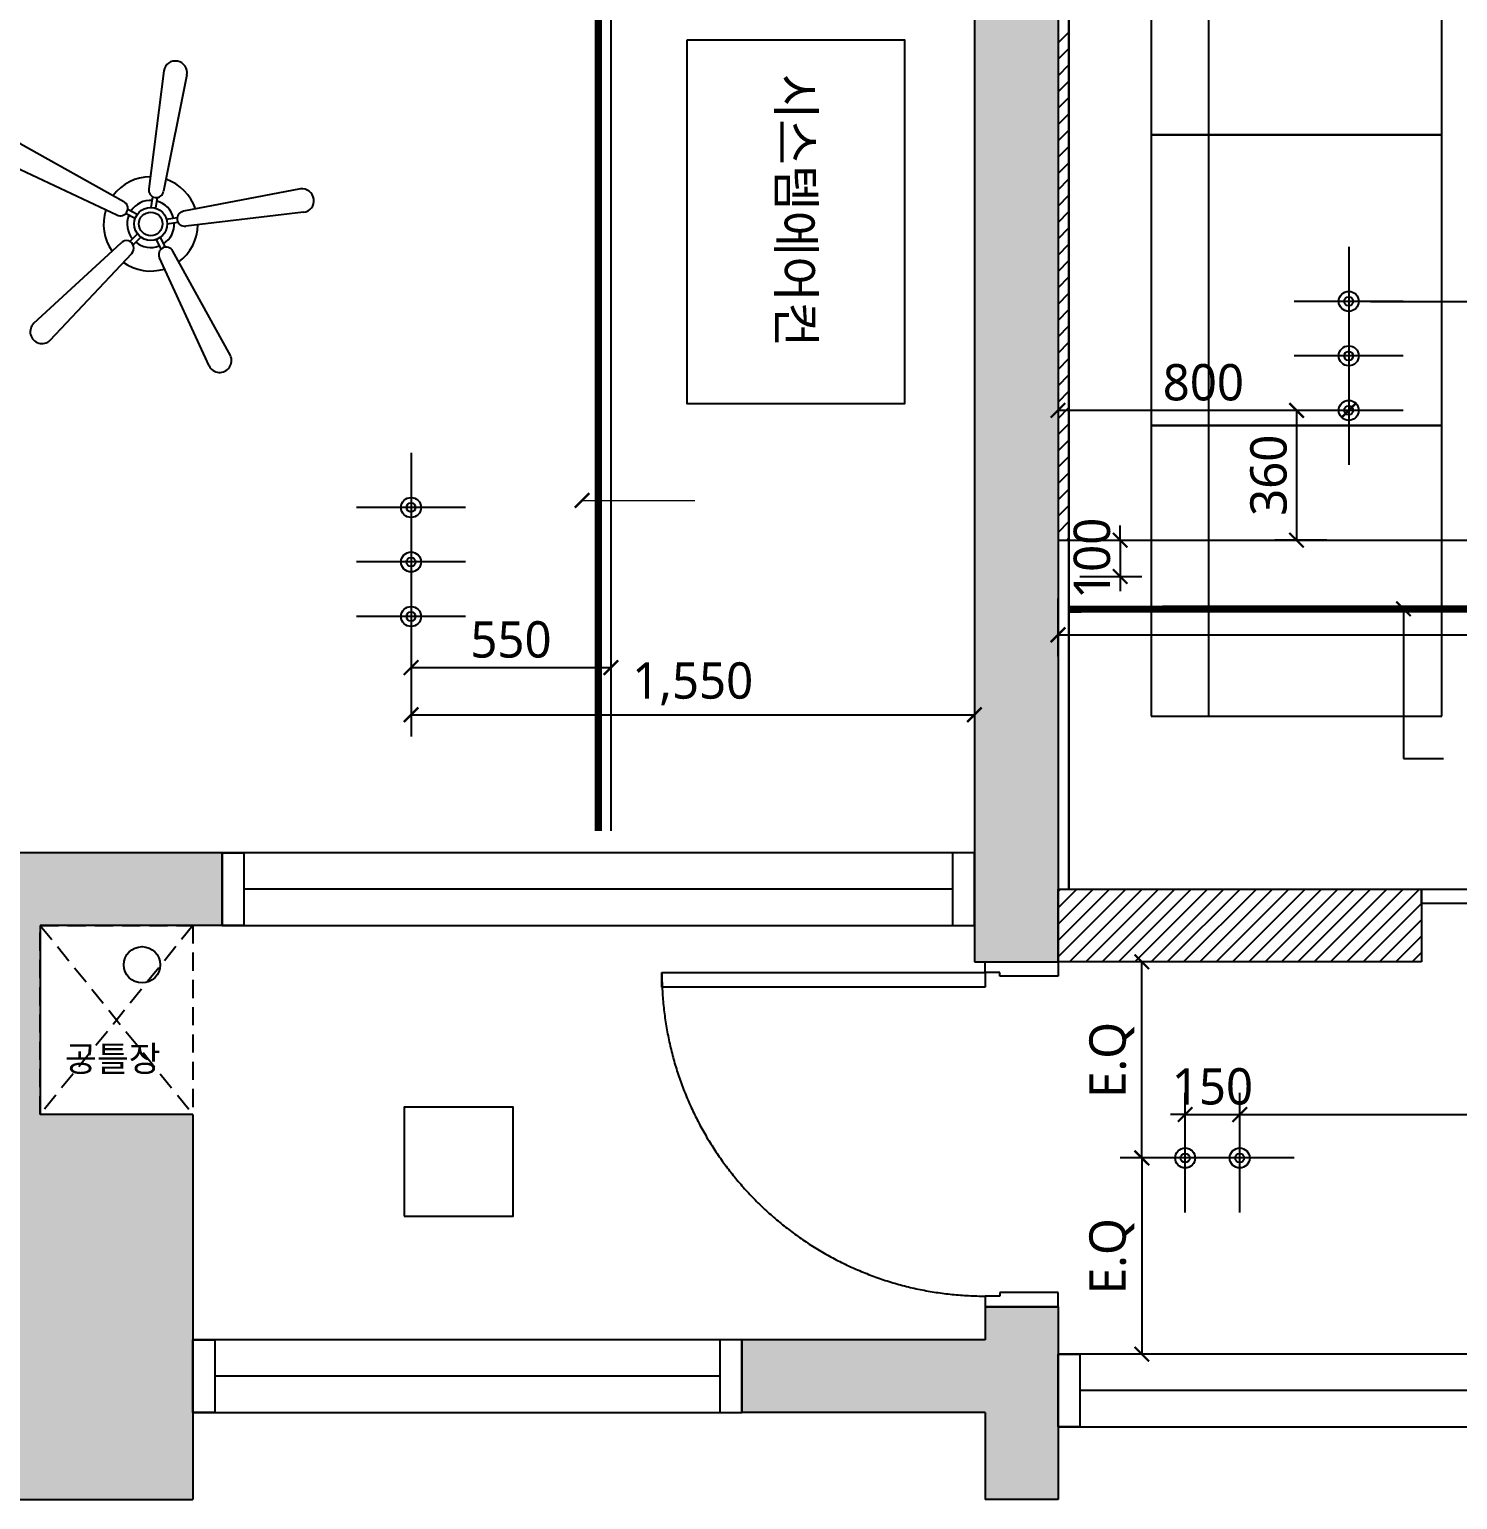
# Model space of a CAD drawing. Header units: millimetres. Extents: x 512 to 764439, y -71 to 559481.
# Drawn here: x 337159 to 341089, y 272381 to 276426 of the extents above; entities that cross this region are included whole.
import ezdxf

# ---------------------------------------------------------------- set-up
doc = ezdxf.new("R2010")
doc.units = ezdxf.units.MM
doc.header["$LTSCALE"] = 50
doc.linetypes.add('CENTER2', pattern=[28.575, 19.05, -3.175, 3.175, -3.175])
doc.linetypes.add('HIDDEN', pattern=[0.375, 0.25, -0.125])
for name, color, linetype in [('#조명', 40, 'Continuous'), ('06-FUR', 6, 'Continuous'), ('DIM', 7, 'Continuous'), ('ha', 8, 'Continuous'), ('red', 10, 'Continuous'), ('wall', 2, 'Continuous')]:
    doc.layers.add(name, color=color, linetype=linetype)
doc.layers.add('00', color=7, linetype='Continuous', lineweight=0)
doc.layers.add('text', color=7, linetype='Continuous', lineweight=0)
doc.styles.add('N 맑은고딕', font='malgun.ttf')
doc.styles.add('맑은 고딕', font='malgun.ttf')
doc.dimstyles.new('DH IN40', dxfattribs={"dimscale": 40, "dimtxt": 2.5, "dimasz": 1, "dimexe": 1.5, "dimexo": 1.5, "dimtad": 1, "dimdec": 7, "dimlunit": 6, "dimtxsty": '맑은 고딕', "dimblk": 'ARCHTICK', "dimcen": 2.5, "dimclrd": 256, "dimclre": 256, "dimclrt": 256, "dimadec": 0, "dimazin": 0, "dimtfac": 1, "dimtdec": 7, "dimtix": 1, "dimtmove": 0, "dimatfit": 3, "dimldrblk": 'ARCHTICK', "dimfxl": 1, "dimtfillclr": 1, "dimlwd": -1, "dimlwe": -1, "dimarcsym": 0})

# ---------------------------------------------------------------- blocks, each defined once
blk = doc.blocks.new('123123')
at = {"layer": 'ha', "linetype": 'Continuous'}
h = blk.add_hatch(color=8, dxfattribs=at)
h.dxf.hatch_style = 1
h.paths.add_polyline_path([(327221.9, 120647.9), (327221.9, 120977.9), (326991.9, 120977.9), (326991.9, 115837.9), (327221.9, 115837.9)])
h.paths.add_polyline_path([(326071.9, 119477.9), (324731.9, 119477.9), (324731.9, 119277.9), (326071.9, 119277.9)])
h.paths.add_polyline_path([(323831.9, 119477.9), (322821.9, 119477.9), (322821.9, 118447.9), (321491.9, 118447.9), (321491.9, 120777.9), (322691.9, 120777.9), (322691.9, 120977.9), (321291.9, 120977.9), (321291.9, 117667.9), (320191.9, 117667.9), (320191.9, 116287.9), (320391.9, 116287.9), (320391.9, 117467.9), (322851.9, 117467.9), (322851.9, 116147.9), (322621.9, 116147.9), (322621.9, 115967.9), (322881.9, 115967.9), (323721.9, 115967.9), (323721.9, 116147.9), (323021.9, 116147.9), (323021.9, 119277.9), (323831.9, 119277.9)])
h.paths.add_polyline_path([(322621.9, 118247.9), (322621.9, 117667.9), (321491.9, 117667.9), (321491.9, 118247.9)], flags=16)
h.paths.add_polyline_path([(322821.9, 114687.9), (322821.9, 115047.9), (322621.9, 115047.9), (322621.9, 114687.9), (321641.9, 114687.9), (321641.9, 114487.9), (322821.9, 114487.9)])
h.paths.add_polyline_path([(320741.9, 114687.9), (320391.9, 114687.9), (320391.9, 115727.9), (320191.9, 115727.9), (320191.9, 114687.9), (319281.9, 114687.9), (319281.9, 109257.9), (321671.9, 109257.9), (321671.9, 110317.9), (321251.9, 110317.9), (321251.9, 110837.9), (321751.9, 110837.9), (321751.9, 111037.9), (321031.9, 111037.9), (321031.9, 110837.9), (321031.9, 109457.9), (319481.9, 109457.9), (319481.9, 110837.9), (320251.9, 110837.9), (320251.9, 111037.9), (319601.9, 111037.9), (319601.9, 114487.9), (320391.9, 114487.9), (320741.9, 114487.9)])
h.paths.add_polyline_path([(324051.9, 114687.9), (323821.9, 114687.9), (323821.9, 110737.9), (324051.9, 110737.9)])
h.paths.add_polyline_path([(324051.9, 109787.9), (323851.9, 109787.9), (323851.9, 109697.9), (323181.9, 109697.9), (323181.9, 109497.9), (323851.9, 109497.9), (323851.9, 109257.9), (324051.9, 109257.9)])
h.paths.add_polyline_path([(329231.9, 114362.9), (329031.9, 114362.9), (329031.9, 110702.9), (329231.9, 110702.9), (329231.9, 110777.9), (329781.9, 110777.9), (329781.9, 110977.9), (329231.9, 110977.9)])
h.paths.add_polyline_path([(329891.9, 109657.9), (329231.9, 109657.9), (329231.9, 109812.9), (329031.9, 109812.9), (329031.9, 109257.9), (329231.9, 109257.9), (329231.9, 109457.9), (329891.9, 109457.9)])
h.paths.add_polyline_path([(333621.9, 114277.9), (333421.9, 114277.9), (333421.9, 116037.9), (332201.9, 116037.9), (332201.9, 119057.9), (330701.9, 119057.9), (330701.9, 118857.9), (332001.9, 118857.9), (332001.9, 116037.9), (330121.9, 116037.9), (330121.9, 115837.9), (330121.9, 115077.9), (330321.9, 115077.9), (330321.9, 115837.9), (333221.9, 115837.9), (333221.9, 114277.9), (332511.9, 114277.9), (330321.9, 114277.9), (330121.9, 114277.9), (330121.9, 114077.9), (333421.9, 114077.9), (333421.9, 110977.9), (332241.9, 110977.9), (332241.9, 110777.9), (333491.9, 110777.9), (333491.9, 109657.9), (332241.9, 109657.9), (332241.9, 109457.9), (333621.9, 109457.9)])
h.paths.add_polyline_path([(329221.9, 118857.9), (329351.9, 118857.9), (329351.9, 119057.9), (328671.9, 119057.9), (328671.9, 118857.9), (329021.9, 118857.9), (329021.9, 115837.9), (329221.9, 115837.9)])
h.paths.add_polyline_path([(330901.9, 120647.9), (330701.9, 120647.9), (330701.9, 120057.9), (330901.9, 120057.9)])
at = {"layer": 'ha', "color": 8}
for p, q in [((323821.9, 114687.9), (323821.9, 110737.9)), ((324051.9, 114687.9), (324051.9, 110737.9)), ((321751.9, 111037.9), (321031.9, 111037.9)), ((321751.9, 111037.9), (321751.9, 110837.9)), ((324051.9, 111037.9), (324051.9, 110837.9)), ((321751.9, 110837.9), (321251.9, 110837.9)), ((321251.9, 110837.9), (321251.9, 110317.9)), ((323821.9, 110837.9), (323821.9, 110787.9)), ((323821.9, 110737.9), (324051.9, 110737.9)), ((321671.9, 110317.9), (321251.9, 110317.9)), ((321671.9, 110317.9), (321671.9, 109257.9)), ((324051.9, 109787.9), (323851.9, 109787.9)), ((323851.9, 109787.9), (323851.9, 109697.9)), ((324051.9, 109787.9), (324051.9, 109257.9)), ((323851.9, 109697.9), (323181.9, 109697.9)), ((323181.9, 109697.9), (323181.9, 109497.9)), ((323851.9, 109497.9), (323181.9, 109497.9)), ((323851.9, 109497.9), (323851.9, 109257.9)), ((319281.9, 109257.9), (321671.9, 109257.9)), ((324051.9, 109257.9), (323851.9, 109257.9))]:
    blk.add_line(p, q, dxfattribs=at)
at = {"layer": 'ha', "color": 8, "linetype": 'Continuous'}
for p, q in [((324051.9, 114687.9), (324051.9, 110937.9)), ((324051.9, 114687.9), (324051.9, 110937.9)), ((324081.9, 114717.9), (324081.9, 110937.9)), ((324081.9, 110937.9), (324081.9, 114717.9)), ((324308.3, 113813.2), (324308.3, 113013.2)), ((324466.2, 113813.2), (324466.2, 111413.2)), ((325108.3, 113013.2), (325108.3, 113813.2)), ((324308.3, 113013.2), (325108.3, 113013.2)), ((325108.3, 113013.2), (324308.3, 113013.2)), ((324308.3, 113013.2), (324308.3, 112213.2)), ((325108.3, 112213.2), (325108.3, 113013.2)), ((324308.3, 112213.2), (325108.3, 112213.2)), ((325108.3, 112213.2), (324308.3, 112213.2)), ((324308.3, 112213.2), (324308.3, 111413.2)), ((325108.3, 111413.2), (325108.3, 112213.2)), ((324308.3, 111413.2), (325108.3, 111413.2)), ((323821.9, 111037.9), (321751.9, 111037.9)), ((321751.9, 111037.9), (321751.9, 110837.9)), ((321751.9, 111037.9), (321811.9, 111037.9)), ((321751.9, 110837.9), (321751.9, 111037.9)), ((321811.9, 111037.9), (321811.9, 110837.9)), ((323821.9, 111037.9), (323761.9, 111037.9)), ((323761.9, 111037.9), (323761.9, 110837.9)), ((323821.9, 110837.9), (323821.9, 111037.9)), ((323821.9, 110837.9), (323821.9, 111037.9)), ((323761.9, 110937.9), (321811.9, 110937.9)), ((324051.9, 110937.9), (325051.9, 110937.9)), ((324051.9, 110737.9), (324051.9, 110937.9)), ((324051.9, 110937.9), (324081.9, 110937.9)), ((324051.9, 110937.9), (324081.9, 110937.9)), ((324051.9, 110937.9), (324081.9, 110937.9)), ((325051.9, 110937.9), (325051.9, 110737.9)), ((325051.9, 110937.9), (326046.9, 110937.9)), ((325051.9, 110897.9), (325051.9, 110937.9)), ((329031.9, 110897.9), (325051.9, 110897.9)), ((321751.9, 110837.9), (323821.9, 110837.9)), ((321811.9, 110837.9), (321751.9, 110837.9)), ((323761.9, 110837.9), (323821.9, 110837.9)), ((325051.9, 110737.9), (324051.9, 110737.9)), ((323181.9, 109697.9), (321671.9, 109697.9)), ((321671.9, 109697.9), (321671.9, 109497.9)), ((321671.9, 109697.9), (321731.9, 109697.9)), ((321671.9, 109497.9), (321671.9, 109697.9)), ((321731.9, 109697.9), (321731.9, 109497.9)), ((323181.9, 109697.9), (323121.9, 109697.9)), ((323121.9, 109697.9), (323121.9, 109497.9)), ((323181.9, 109497.9), (323181.9, 109697.9)), ((323181.9, 109497.9), (323181.9, 109697.9)), ((329031.9, 109657.9), (324051.9, 109657.9)), ((324051.9, 109657.9), (324051.9, 109457.9)), ((324051.9, 109657.9), (324111.9, 109657.9)), ((324051.9, 109457.9), (324051.9, 109657.9)), ((324111.9, 109657.9), (324111.9, 109457.9)), ((323121.9, 109597.9), (321731.9, 109597.9)), ((328971.9, 109557.9), (324111.9, 109557.9)), ((321671.9, 109497.9), (323181.9, 109497.9)), ((321731.9, 109497.9), (321671.9, 109497.9)), ((323121.9, 109497.9), (323181.9, 109497.9)), ((324051.9, 109457.9), (329031.9, 109457.9)), ((324111.9, 109457.9), (324051.9, 109457.9))]:
    blk.add_line(p, q, dxfattribs=at)
at = {"layer": 'ha', "color": 8, "ltscale": 20}
for p, q in [((322821.9, 114547.9), (322821.9, 111097.9)), ((322821.9, 114547.9), (322821.9, 111097.9)), ((324051.9, 111897.9), (329031.9, 111897.9)), ((324051.9, 111897.9), (329031.9, 111897.9))]:
    blk.add_line(p, q, dxfattribs=at)
at = {"layer": 'ha', "color": 8, "linetype": 'Continuous', "transparency": 33554559}
for p, q in [((324051.9, 113265.9), (324081.9, 113295.9)), ((324051.9, 113221), (324081.9, 113251)), ((324051.9, 113176), (324081.9, 113206)), ((324051.9, 113131.1), (324081.9, 113161.1)), ((324051.9, 113086.2), (324081.9, 113116.2)), ((324051.9, 113041.3), (324081.9, 113071.3)), ((324051.9, 112996.4), (324081.9, 113026.4)), ((324051.9, 112951.5), (324081.9, 112981.5)), ((324051.9, 112906.6), (324081.9, 112936.6)), ((324051.9, 112861.7), (324081.9, 112891.7)), ((324051.9, 112816.8), (324081.9, 112846.8)), ((324051.9, 112771.9), (324081.9, 112801.9)), ((324051.9, 112727), (324081.9, 112757)), ((324051.9, 112682.1), (324081.9, 112712.1)), ((324051.9, 112637.2), (324081.9, 112667.2)), ((324051.9, 112592.3), (324081.9, 112622.3)), ((324051.9, 112547.4), (324081.9, 112577.4)), ((324051.9, 112502.5), (324081.9, 112532.5)), ((324051.9, 112457.6), (324081.9, 112487.6)), ((324051.9, 112412.7), (324081.9, 112442.7)), ((324051.9, 112367.8), (324081.9, 112397.8)), ((324051.9, 112322.9), (324081.9, 112352.9)), ((324051.9, 112278), (324081.9, 112308)), ((324051.9, 112233.1), (324081.9, 112263.1)), ((324051.9, 112188.2), (324081.9, 112218.2)), ((324051.9, 112143.3), (324081.9, 112173.3)), ((324051.9, 112098.4), (324081.9, 112128.4)), ((324051.9, 112053.5), (324081.9, 112083.5)), ((324051.9, 112008.6), (324081.9, 112038.6)), ((324051.9, 111963.7), (324081.9, 111993.7)), ((324051.9, 111918.8), (324081.9, 111948.8)), ((324075.8, 111897.9), (324081.9, 111903.9)), ((324051.9, 110931), (324058.8, 110937.9)), ((324051.9, 110886.1), (324103.7, 110937.9)), ((324051.9, 110841.2), (324148.6, 110937.9)), ((324051.9, 110796.3), (324193.5, 110937.9)), ((324051.9, 110751.4), (324238.4, 110937.9)), ((324083.3, 110737.9), (324283.3, 110937.9)), ((324128.2, 110737.9), (324328.2, 110937.9)), ((324173.1, 110737.9), (324373.1, 110937.9)), ((324218, 110737.9), (324418, 110937.9)), ((324262.9, 110737.9), (324462.9, 110937.9)), ((324307.8, 110737.9), (324507.8, 110937.9)), ((324352.7, 110737.9), (324552.7, 110937.9)), ((324397.6, 110737.9), (324597.6, 110937.9)), ((324442.5, 110737.9), (324642.5, 110937.9)), ((324487.4, 110737.9), (324687.4, 110937.9)), ((324532.3, 110737.9), (324732.3, 110937.9)), ((324577.2, 110737.9), (324777.2, 110937.9)), ((324622.1, 110737.9), (324822.1, 110937.9)), ((324667, 110737.9), (324867, 110937.9)), ((324711.9, 110737.9), (324911.9, 110937.9)), ((324756.8, 110737.9), (324956.8, 110937.9)), ((324801.7, 110737.9), (325001.7, 110937.9)), ((324846.6, 110737.9), (325046.6, 110937.9)), ((324891.5, 110737.9), (325051.9, 110898.3)), ((324936.4, 110737.9), (325051.9, 110853.4)), ((324981.3, 110737.9), (325051.9, 110808.5)), ((325026.2, 110737.9), (325051.9, 110763.6))]:
    blk.add_line(p, q, dxfattribs=at)
at = {"layer": 'ha', "color": 8, "linetype": 'HIDDEN', "ltscale": 4}
for p, q in [((321251.9, 110837.9), (321671.9, 110837.9)), ((321251.9, 110317.9), (321251.9, 110837.9)), ((321251.9, 110837.9), (321671.9, 110317.9)), ((321671.9, 110837.9), (321251.9, 110317.9)), ((321671.9, 110837.9), (321671.9, 110317.9)), ((321671.9, 110317.9), (321251.9, 110317.9))]:
    blk.add_line(p, q, dxfattribs=at)
at = {"layer": 'ha', "color": 8, "linetype": 'Continuous', "transparency": 33554687}
for p, q in [((323851.9, 110737.9), (324051.9, 110737.9)), ((323851.9, 110707.9), (323851.9, 110737.9)), ((324051.9, 110737.9), (324051.9, 110697.9)), ((322961.9, 110707.9), (323851.9, 110707.9)), ((322961.9, 110667.9), (322961.9, 110707.9)), ((323891.9, 110707.9), (323851.9, 110707.9)), ((323851.9, 110707.9), (323851.9, 110667.9)), ((323891.9, 110697.9), (323891.9, 110707.9)), ((324051.9, 110697.9), (323891.9, 110697.9)), ((323851.9, 110667.9), (322961.9, 110667.9)), ((323891.9, 109817.9), (323851.9, 109817.9)), ((323851.9, 109817.9), (323851.9, 109787.9)), ((324051.9, 109827.9), (323891.9, 109827.9)), ((323891.9, 109827.9), (323891.9, 109817.9)), ((324051.9, 109787.9), (324051.9, 109827.9)), ((323851.9, 109787.9), (324051.9, 109787.9))]:
    blk.add_line(p, q, dxfattribs=at)
at = {"layer": 'ha', "color": 8, "linetype": 'Continuous'}
blk.add_circle((321531.8, 110729.4), 50, dxfattribs=at)
at = {"layer": 'ha', "color": 8, "linetype": 'CENTER2', "ltscale": 20, "transparency": 33554687}
blk.add_arc((323851.9, 110707.9), 890, 180, 270, dxfattribs=at)
at = {"layer": 'ha', "color": 8, "linetype": 'Continuous', "style": 'N 맑은고딕'}
blk.add_text('공틀장', height=70, dxfattribs=at).set_placement((321319.5, 110435.9))
blk = doc.blocks.new('1232144')
at = {"layer": 'red', "linetype": 'Continuous'}
blk.add_lwpolyline([(363577.2, 262665.7), (364577.2, 262665.7), (364577.2, 263265.7), (363577.2, 263265.7)], close=True, dxfattribs=at)
at = {"layer": 'text', "insert": (363669.9, 263016.7), "char_height": 100, "attachment_point": 1, "style": 'N 맑은고딕'}
blk.add_mtext_dynamic_manual_height_columns('시스템에어컨', width=3739.844, gutter_width=747, heights=[0], dxfattribs=at)
blk = doc.blocks.new('CELILNGPAN')
at = {"layer": '06-FUR', "color": 6}
for p, q in [((48717.2, -3709.4), (48676.4, -4034.6)), ((48781.1, -3721), (48717.1, -4041.2)), ((48322.4, -3909.7), (48607.1, -4069.5)), ((48291.6, -3966.9), (48588.2, -4106.2)), ((49093.7, -4034.6), (48771.7, -4096.2)), ((48682.4, -4085.6), (48687.2, -4056.2)), ((48695.2, -4087.7), (48700, -4058.3)), ((48638.6, -4116.2), (48612.1, -4102.6)), ((48644.6, -4104.7), (48618.1, -4091.1)), ((48725.1, -4117.8), (48754.5, -4113.2)), ((48727, -4130.6), (48756.5, -4126)), ((49102.3, -4098.9), (48778, -4137)), ((48645.1, -4158.1), (48623.9, -4179.1)), ((48360.1, -4404.3), (48600.1, -4182.9)), ((48654.2, -4167.3), (48633.1, -4188.3)), ((48696.1, -4174.1), (48709.5, -4200.7)), ((48707.7, -4168.3), (48721.1, -4194.9)), ((48900.6, -4493.1), (48742.5, -4206)), ((48404.9, -4451.3), (48629.1, -4212.2)), ((48842.1, -4521.2), (48705.7, -4224.6))]:
    blk.add_line(p, q, dxfattribs=at)
for radius in [45.4, 32.5]:
    blk.add_circle((48681.6, -4131), radius, dxfattribs=at)
for centre, radius, start, end in [((48749.2, -3715.2), 32.5, 349.67, 169.67), ((48307, -3938.3), 32.5, 61.67, 241.67), ((48681.6, -4131), 129.8, 90.4651, 143.078), ((48696.7, -4037.9), 20.6, 170.7734, 350.7734), ((48681.6, -4131), 129.8, 18.4651, 71.078), ((49098, -4066.8), 32.5, 277.67, 97.67), ((48597.7, -4087.9), 20.6, 242.7734, 62.7734), ((48681.6, -4131), 64.9, 86.5125, 147.0342), ((48681.6, -4131), 64.9, 14.5125, 75.0342), ((48681.6, -4131), 129.8, 162.4651, 215.078), ((48681.6, -4131), 64.9, 158.5125, 219.0342), ((48774.9, -4116.6), 20.6, 98.7734, 278.7734), ((48681.6, -4131), 64.9, 302.5125, 3.0342), ((48681.6, -4131), 129.8, 306.4651, 359.078), ((48614.6, -4197.5), 20.6, 314.7734, 134.7734), ((48681.6, -4131), 64.9, 230.5125, 291.0342), ((48724.1, -4215.3), 20.6, 26.7734, 206.7734), ((48681.6, -4131), 129.8, 234.4651, 287.078), ((48382.5, -4427.8), 32.5, 133.67, 313.67), ((48871.4, -4507.2), 32.5, 205.67, 25.67)]:
    blk.add_arc(centre, radius, start, end, dxfattribs=at)
blk = doc.blocks.new('WHAUD')
at = {"layer": '#조명', "linetype": 'Continuous'}
for p, q in [((382552, 278027.6), (382552, 277727.6)), ((382702, 277877.6), (382402, 277877.6))]:
    blk.add_line(p, q, dxfattribs=at)
for radius in [27.5, 12.5]:
    blk.add_circle((382552, 277877.6), radius, dxfattribs=at)
blk = doc.blocks.new('_ArchTick')
at = {"color": 0, "linetype": 'ByBlock', "const_width": 0.15}
blk.add_lwpolyline([(-0.5, -0.5), (0.5, 0.5)], dxfattribs=at)
blk = doc.blocks.new('*D797')
at = {"layer": 'Defpoints', "color": 0, "linetype": 'Continuous', "transparency": 16777216}
for p in [(339989.2, 275020.5), (339989.2, 274920.5), (340160, 274920.5)]:
    blk.add_point(p, dxfattribs=at)
at = {"layer": 'DIM', "transparency": 16777216}
for p, q in [((340160, 275020.5), (340160, 275060.5)), ((340049.2, 275020.5), (340220, 275020.5)), ((340160, 275020.5), (340160, 274920.5)), ((340049.2, 274920.5), (340220, 274920.5)), ((340160, 274920.5), (340160, 274880.5))]:
    blk.add_line(p, q, dxfattribs=at)
at = {"layer": 'DIM', "linetype": 'Continuous', "transparency": 16777216, "xscale": 40, "yscale": 40, "zscale": 40}
for p, rotation in [((340160, 275020.5), 270), ((340160, 274920.5), 90)]:
    blk.add_blockref('_ArchTick', p, dxfattribs=dict(at, rotation=rotation))
at = {"layer": 'DIM', "linetype": 'Continuous', "transparency": 16777216, "insert": (340083.1, 274970.5), "char_height": 100, "attachment_point": 5, "rotation": 90, "style": '맑은 고딕'}
blk.add_mtext('100', dxfattribs=at)
blk = doc.blocks.new('*D798')
at = {"layer": 'Defpoints', "color": 0, "linetype": 'Continuous', "transparency": 16777216}
for p in [(339989.2, 274920), (344969.2, 274920), (344969.2, 274760)]:
    blk.add_point(p, dxfattribs=at)
at = {"layer": 'DIM', "transparency": 16777216}
for p, q in [((339989.2, 274860), (339989.2, 274700)), ((344969.2, 274860), (344969.2, 274700)), ((339989.2, 274760), (344969.2, 274760))]:
    blk.add_line(p, q, dxfattribs=at)
at = {"layer": 'DIM', "linetype": 'Continuous', "transparency": 16777216, "xscale": 40, "yscale": 40, "zscale": 40, "rotation": 180}
blk.add_blockref('_ArchTick', (339989.2, 274760), dxfattribs=at)
at = {"layer": 'DIM', "linetype": 'Continuous', "transparency": 16777216, "xscale": 40, "yscale": 40, "zscale": 40}
blk.add_blockref('_ArchTick', (344969.2, 274760), dxfattribs=at)
at = {"layer": 'DIM', "linetype": 'Continuous', "transparency": 16777216, "insert": (342479.2, 274845.1), "char_height": 100, "attachment_point": 5, "style": '맑은 고딕'}
blk.add_mtext('4,980', dxfattribs=at)
blk = doc.blocks.new('*D799')
at = {"layer": 'Defpoints', "color": 0, "linetype": 'Continuous', "transparency": 16777216}
for p in [(340789.2, 275377.6), (340645.7, 275020.5), (340789.2, 275020.5)]:
    blk.add_point(p, dxfattribs=at)
at = {"layer": 'DIM', "transparency": 16777216}
for p, q in [((340729.2, 275377.6), (340585.7, 275377.6)), ((340645.7, 275377.6), (340645.7, 275020.5)), ((340729.2, 275020.5), (340585.7, 275020.5))]:
    blk.add_line(p, q, dxfattribs=at)
at = {"layer": 'DIM', "linetype": 'Continuous', "transparency": 16777216, "xscale": 40, "yscale": 40, "zscale": 40}
for p, rotation in [((340645.7, 275377.6), 90), ((340645.7, 275020.5), 270)]:
    blk.add_blockref('_ArchTick', p, dxfattribs=dict(at, rotation=rotation))
at = {"layer": 'DIM', "linetype": 'Continuous', "transparency": 16777216, "insert": (340569, 275199.1), "char_height": 100, "attachment_point": 5, "rotation": 90, "style": '맑은 고딕'}
blk.add_mtext('360', dxfattribs=at)
blk = doc.blocks.new('*D800')
at = {"layer": 'Defpoints', "color": 0, "linetype": 'Continuous', "transparency": 16777216}
for p in [(339989.2, 275377.6), (339989.2, 275377.6), (340789.2, 275377.6)]:
    blk.add_point(p, dxfattribs=at)
at = {"layer": 'DIM', "transparency": 16777216}
blk.add_line((340789.2, 275377.6), (339989.2, 275377.6), dxfattribs=at)
at = {"layer": 'DIM', "linetype": 'Continuous', "transparency": 16777216, "xscale": 40, "yscale": 40, "zscale": 40, "rotation": 180}
blk.add_blockref('_ArchTick', (339989.2, 275377.6), dxfattribs=at)
at = {"layer": 'DIM', "linetype": 'Continuous', "transparency": 16777216, "xscale": 40, "yscale": 40, "zscale": 40}
blk.add_blockref('_ArchTick', (340789.2, 275377.6), dxfattribs=at)
at = {"layer": 'DIM', "linetype": 'Continuous', "transparency": 16777216, "insert": (340389.2, 275454.3), "char_height": 100, "attachment_point": 5, "style": '맑은 고딕'}
blk.add_mtext('800', dxfattribs=at)
blk = doc.blocks.new('*D806')
at = {"layer": 'Defpoints', "color": 0, "linetype": 'Continuous', "transparency": 16777216}
for p in [(338209.2, 274810.5), (338759.2, 274810.5), (338759.2, 274670)]:
    blk.add_point(p, dxfattribs=at)
at = {"layer": 'DIM', "transparency": 16777216}
for p, q in [((338209.2, 274750.5), (338209.2, 274610)), ((338759.2, 274750.5), (338759.2, 274610)), ((338209.2, 274670), (338759.2, 274670))]:
    blk.add_line(p, q, dxfattribs=at)
at = {"layer": 'DIM', "linetype": 'Continuous', "transparency": 16777216, "xscale": 40, "yscale": 40, "zscale": 40, "rotation": 180}
blk.add_blockref('_ArchTick', (338209.2, 274670), dxfattribs=at)
at = {"layer": 'DIM', "linetype": 'Continuous', "transparency": 16777216, "xscale": 40, "yscale": 40, "zscale": 40}
blk.add_blockref('_ArchTick', (338759.2, 274670), dxfattribs=at)
at = {"layer": 'DIM', "linetype": 'Continuous', "transparency": 16777216, "insert": (338484.2, 274746.7), "char_height": 100, "attachment_point": 5, "style": '맑은 고딕'}
blk.add_mtext('550', dxfattribs=at)
blk = doc.blocks.new('*D807')
at = {"layer": 'Defpoints', "color": 0, "linetype": 'Continuous', "transparency": 16777216}
for p in [(338209.2, 274810.5), (339759.2, 274810.5), (339759.2, 274540)]:
    blk.add_point(p, dxfattribs=at)
at = {"layer": 'DIM', "transparency": 16777216}
for p, q in [((338209.2, 274750.5), (338209.2, 274480)), ((339759.2, 274750.5), (339759.2, 274480)), ((338209.2, 274540), (339759.2, 274540))]:
    blk.add_line(p, q, dxfattribs=at)
at = {"layer": 'DIM', "linetype": 'Continuous', "transparency": 16777216, "xscale": 40, "yscale": 40, "zscale": 40, "rotation": 180}
blk.add_blockref('_ArchTick', (338209.2, 274540), dxfattribs=at)
at = {"layer": 'DIM', "linetype": 'Continuous', "transparency": 16777216, "xscale": 40, "yscale": 40, "zscale": 40}
blk.add_blockref('_ArchTick', (339759.2, 274540), dxfattribs=at)
at = {"layer": 'DIM', "linetype": 'Continuous', "transparency": 16777216, "insert": (338984.2, 274625.3), "char_height": 100, "attachment_point": 5, "style": '맑은 고딕'}
blk.add_mtext('1,550', dxfattribs=at)
blk = doc.blocks.new('*D991')
at = {"layer": 'Defpoints', "color": 0, "linetype": 'Continuous', "transparency": 16777216}
for p in [(340789.2, 277017.6), (340789.2, 275677.6), (341260, 275677.6)]:
    blk.add_point(p, dxfattribs=at)
at = {"layer": 'DIM', "transparency": 16777216}
for p, q in [((340849.2, 277017.6), (341320, 277017.6)), ((341260, 277017.6), (341260, 275677.6)), ((340849.2, 275677.6), (341320, 275677.6))]:
    blk.add_line(p, q, dxfattribs=at)
at = {"layer": 'DIM', "linetype": 'Continuous', "transparency": 16777216, "xscale": 40, "yscale": 40, "zscale": 40}
for p, rotation in [((341260, 277017.6), 90), ((341260, 275677.6), 270)]:
    blk.add_blockref('_ArchTick', p, dxfattribs=dict(at, rotation=rotation))
at = {"layer": 'DIM', "linetype": 'Continuous', "transparency": 16777216, "insert": (341174.7, 276347.6), "char_height": 100, "attachment_point": 5, "rotation": 90, "style": '맑은 고딕'}
blk.add_mtext('1,340', dxfattribs=at)
blk = doc.blocks.new('*D1477')
at = {"layer": 'Defpoints', "color": 0, "linetype": 'Continuous', "transparency": 16777216}
for p in [(340220, 273860.5), (340290.1, 273860.5), (340339.2, 273320.5)]:
    blk.add_point(p, dxfattribs=at)
at = {"layer": 'DIM', "transparency": 16777216}
for p, q in [((340230.1, 273860.5), (340160, 273860.5)), ((340220, 273320.5), (340220, 273860.5)), ((340279.2, 273320.5), (340160, 273320.5))]:
    blk.add_line(p, q, dxfattribs=at)
at = {"layer": 'DIM', "linetype": 'Continuous', "transparency": 16777216, "xscale": 40, "yscale": 40, "zscale": 40}
for p, rotation in [((340220, 273860.5), 90), ((340220, 273320.5), 270)]:
    blk.add_blockref('_ArchTick', p, dxfattribs=dict(at, rotation=rotation))
at = {"layer": 'DIM', "linetype": 'Continuous', "transparency": 16777216, "insert": (340137.5, 273590.5), "char_height": 100, "attachment_point": 5, "rotation": 90, "style": '맑은 고딕'}
blk.add_mtext('E.Q', dxfattribs=at)
blk = doc.blocks.new('*D1478')
at = {"layer": 'Defpoints', "color": 0, "linetype": 'Continuous', "transparency": 16777216}
for p in [(340339.2, 273320.5), (340220, 272780.5), (340339.2, 272780.5)]:
    blk.add_point(p, dxfattribs=at)
at = {"layer": 'DIM', "transparency": 16777216}
for p, q in [((340279.2, 273320.5), (340160, 273320.5)), ((340220, 273320.5), (340220, 272780.5)), ((340279.2, 272780.5), (340160, 272780.5))]:
    blk.add_line(p, q, dxfattribs=at)
at = {"layer": 'DIM', "linetype": 'Continuous', "transparency": 16777216, "xscale": 40, "yscale": 40, "zscale": 40}
for p, rotation in [((340220, 273320.5), 90), ((340220, 272780.5), 270)]:
    blk.add_blockref('_ArchTick', p, dxfattribs=dict(at, rotation=rotation))
at = {"layer": 'DIM', "linetype": 'Continuous', "transparency": 16777216, "insert": (340137.5, 273050.5), "char_height": 100, "attachment_point": 5, "rotation": 90, "style": '맑은 고딕'}
blk.add_mtext('E.Q', dxfattribs=at)
blk = doc.blocks.new('*D1479')
at = {"layer": 'Defpoints', "color": 0, "linetype": 'Continuous', "transparency": 16777216}
for p in [(340489.2, 273440), (340339.2, 273320.5), (340489.2, 273320.5)]:
    blk.add_point(p, dxfattribs=at)
at = {"layer": 'DIM', "transparency": 16777216}
for p, q in [((340339.2, 273380.5), (340339.2, 273500)), ((340489.2, 273380.5), (340489.2, 273500)), ((340339.2, 273440), (340299.2, 273440)), ((340339.2, 273440), (340489.2, 273440)), ((340489.2, 273440), (340529.2, 273440))]:
    blk.add_line(p, q, dxfattribs=at)
at = {"layer": 'DIM', "linetype": 'Continuous', "transparency": 16777216, "xscale": 40, "yscale": 40, "zscale": 40}
blk.add_blockref('_ArchTick', (340339.2, 273440), dxfattribs=at)
at = {"layer": 'DIM', "linetype": 'Continuous', "transparency": 16777216, "xscale": 40, "yscale": 40, "zscale": 40, "rotation": 180}
blk.add_blockref('_ArchTick', (340489.2, 273440), dxfattribs=at)
at = {"layer": 'DIM', "linetype": 'Continuous', "transparency": 16777216, "insert": (340414.2, 273516.9), "char_height": 100, "attachment_point": 5, "style": '맑은 고딕'}
blk.add_mtext('150', dxfattribs=at)
blk = doc.blocks.new('*D1480')
at = {"layer": 'Defpoints', "color": 0, "linetype": 'Continuous', "transparency": 16777216}
for p in [(342374.5, 273440), (340489.2, 273320.5), (342374.5, 273320.5)]:
    blk.add_point(p, dxfattribs=at)
at = {"layer": 'DIM', "transparency": 16777216}
for p, q in [((340489.2, 273380.5), (340489.2, 273500)), ((342374.5, 273380.5), (342374.5, 273500)), ((340489.2, 273440), (342374.5, 273440))]:
    blk.add_line(p, q, dxfattribs=at)
at = {"layer": 'DIM', "linetype": 'Continuous', "transparency": 16777216, "xscale": 40, "yscale": 40, "zscale": 40, "rotation": 180}
blk.add_blockref('_ArchTick', (340489.2, 273440), dxfattribs=at)
at = {"layer": 'DIM', "linetype": 'Continuous', "transparency": 16777216, "xscale": 40, "yscale": 40, "zscale": 40}
blk.add_blockref('_ArchTick', (342374.5, 273440), dxfattribs=at)
at = {"layer": 'DIM', "linetype": 'Continuous', "transparency": 16777216, "insert": (341431.9, 273522.5), "char_height": 100, "attachment_point": 5, "style": '맑은 고딕'}
blk.add_mtext('E.Q', dxfattribs=at)

msp = doc.modelspace()

# ---------------------------------------------------------------- linework, layer by layer
at = {"layer": '#조명', "color": 30, "linetype": 'HIDDEN', "ltscale": 20, "true_color": 0xf26722, "const_width": 20}
msp.add_lwpolyline([(338724.23372998, 274220.52136496), (338724.23372998, 277610.52136496)], dxfattribs=at)
at = {"layer": '#조명', "color": 30, "linetype": 'Continuous', "ltscale": 20, "true_color": 0xf26722, "const_width": 20}
msp.add_lwpolyline([(340019.23372999, 274830.52136496), (344939.23372999, 274834.46230223)], dxfattribs=at)
at = {"layer": '#조명', "linetype": 'Continuous'}
msp.add_lwpolyline([(338190, 273160), (338490, 273160), (338490, 273460), (338190, 273460)], close=True, dxfattribs=at)

# ---------------------------------------------------------------- block references
for p in [(-41762.7288142, -2200), (-41762.7288142, -2350), (-41762.7288142, -2500), (-44342.7288142, -2767.11994859), (-44342.7288142, -2917.11994859), (-44342.7288142, -3067.11994859)]:
    msp.add_blockref('WHAUD', p, dxfattribs=at)
at = {"layer": '#조명', "linetype": 'Continuous', "rotation": 270}
for p in [(62461.59241644, 655872.48390914), (62611.59241644, 655872.48390914)]:
    msp.add_blockref('WHAUD', p, dxfattribs=at)
at = {"linetype": 'Continuous'}
msp.add_blockref('123123', (15937.37803297, 163122.61808096), dxfattribs=at)
at = {"layer": '00'}
msp.add_blockref('CELILNGPAN', (288811.49386191, 280021.68107705), dxfattribs=at)
at = {"layer": 'wall', "linetype": 'Continuous', "rotation": 270}
msp.add_blockref('1232144', (76302.24665262, 639973.83027009), dxfattribs=at)

# ---------------------------------------------------------------- dimensions: what is measured, and where the dimension line sits
at = {"layer": 'DIM', "linetype": 'Continuous'}
for base, p1, p2, picture, middle in [((341260.0000000003, 275677.6413135419), (340789.2337299854, 277017.6413135417), (340789.2337299854, 275677.6413135417), '*D991', (341174.6739130438, 276347.6413135417)), ((340160.0000000003, 274920.5213649562), (339989.2337299854, 275020.521364956), (339989.2337299854, 274920.521364956), '*D797', (340083.063858696, 274970.521364956))]:
    dim = msp.add_linear_dim(base=base, p1=p1, p2=p2, angle=90, dimstyle='DH IN40', dxfattribs=at)
    dim.commit()
    dim.dimension.update_dxf_attribs({"geometry": picture, "text_midpoint": middle})
for base, p1, p2, picture, middle in [((339989.2337299854, 275377.6413135417), (340789.2337299854, 275377.6413135417), (339989.2337299854, 275377.6413135417), '*D800', (340389.2337299854, 275454.3057157156)), ((344969.2337299854, 274760), (339989.2337299854, 274920), (344969.2337299854, 274920), '*D798', (342479.2337299854, 274845.0543478261)), ((338759.2337299853, 274670), (338209.2337299853, 274810.521364956), (338759.2337299853, 274810.521364956), '*D806', (338484.2337299853, 274746.6644021739)), ((339759.2337299853, 274540), (338209.2337299853, 274810.521364956), (339759.2337299853, 274810.521364956), '*D807', (338984.2337299853, 274625.3260869565)), ((340489.2337299854, 273440), (340339.2337299854, 273320.5213649559), (340489.2337299854, 273320.5213649559), '*D1479', (340414.2337299854, 273516.9361413043))]:
    dim = msp.add_linear_dim(base=base, p1=p1, p2=p2, dimstyle='DH IN40', dxfattribs=at)
    dim.commit()
    dim.dimension.update_dxf_attribs({"geometry": picture, "text_midpoint": middle})
for base, p1, p2, text, picture, middle in [((340645.67391451, 275020.52136496), (340789.23372999, 275377.64131354), (340789.23372999, 275020.52136496), '360', '*D799', (340569.00951233, 275199.08133925)), ((340220, 273860.52136496), (340339.23372999, 273320.52136496), (340290.06601278, 273860.52136496), 'E.Q', '*D1477', (340137.45923913, 273590.52136496)), ((340220, 272780.52136496), (340339.23372999, 273320.52136496), (340339.23372999, 272780.52136496), 'E.Q', '*D1478', (340137.45923913, 273050.52136496))]:
    dim = msp.add_linear_dim(base=base, p1=p1, p2=p2, angle=90, text=text, dimstyle='DH IN40', dxfattribs=at)
    dim.commit()
    dim.dimension.update_dxf_attribs({"geometry": picture, "text_midpoint": middle})
dim = msp.add_linear_dim(base=(342374.46745997, 273440), p1=(340489.23372999, 273320.52136496), p2=(342374.46745997, 273320.52136496), text='E.Q', dimstyle='DH IN40', override={"dimtmove": 1}, dxfattribs=at)
dim.commit()
dim.dimension.update_dxf_attribs({"geometry": '*D1480', "text_midpoint": (341431.85059498, 273522.54076087)})

# ---------------------------------------------------------------- leaders
msp.add_leader([(340939.75835708, 274831.67523024), (340939.75835708, 274420), (341050, 274420)], dimstyle='DH IN40', dxfattribs=at)
at = {"layer": 'text'}
msp.add_leader([(338680, 275130), (338990, 275130)], dimstyle='DH IN40', override={"dimgap": 0.625, "dimtad": 0}, dxfattribs=at)

doc.saveas('drawing.dxf')
